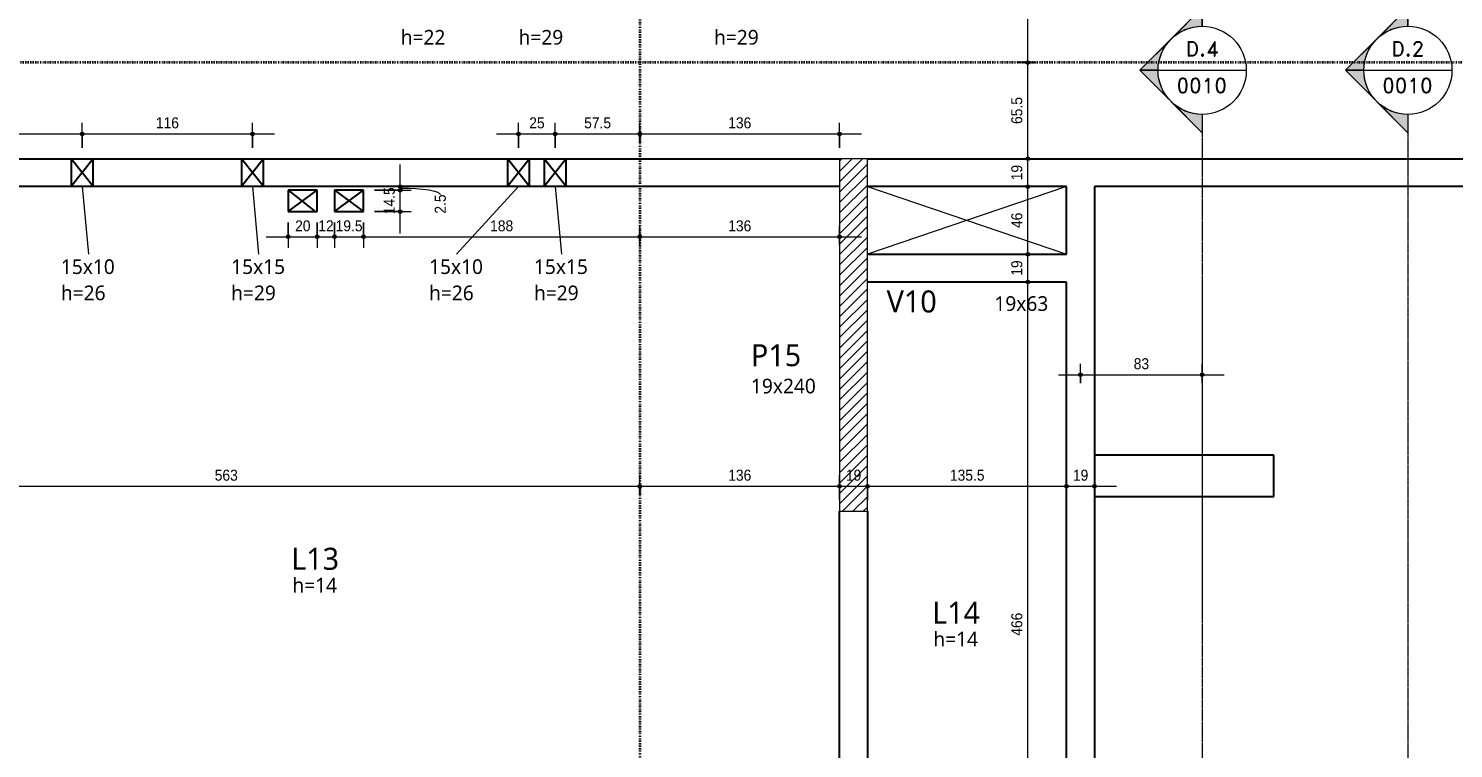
# Model space of a CAD drawing. Header units: centimetres. Extents: x -28 to 30806, y -3196 to 88064.
# Drawn here: x 1573 to 2543, y -583 to -93 of the extents above; entities that cross this region are included whole.
import ezdxf

# ---------------------------------------------------------------- set-up
doc = ezdxf.new("R2010")
doc.units = ezdxf.units.CM
for name, pattern in [('Centro de 6 mm', [1.32, 0.6, -0.24, 0.24, -0.24]), ('Dash dot', [1.5875, 0.635, -0.47625, 0, -0.47625]), ('Traço', [0.635, 0.3175, -0.3175])]:
    doc.linetypes.add(name, pattern=pattern)
for name, color, linetype, lineweight in [('A-ANNO-DIMS', 7, 'Continuous', 9), ('A-ANNO-DIMS-50', 7, 'Continuous', 9), ('A-DETL-GENF', 7, 'Continuous', 18), ('A-DETL-THIN', 7, 'Continuous', 25), ('A-FLOR', 7, 'Continuous', 25), ('A-FLOR-IDEN', 7, 'Continuous', 9), ('A-GENM', 7, 'Continuous', 25), ('A-GENM-HDLN', 7, 'Traço', 18), ('A-GENM-IDEN', 7, 'Continuous', 9), ('G-ANNO-SYMB', 7, 'Continuous', 9), ('S-BEAM', 7, 'Continuous', 25), ('S-BEAM-HDLN', 7, 'Traço', 25), ('S-BEAM-IDEN', 7, 'Continuous', 9), ('S-COLS-IDEN', 7, 'Continuous', 9), ('S-GRID', 7, 'Continuous', 9)]:
    doc.layers.add(name, color=color, linetype=linetype, lineweight=lineweight)
doc.layers.add('A-DETL', color=7, linetype='Continuous', lineweight=18, true_color=0x00a600)
doc.styles.add('Arial', font='arial.ttf', dxfattribs={"width": 0.9, "height": 7.5})
doc.styles.add('Gadugi_1', font='gadugi.ttf', dxfattribs={"height": 10})
doc.styles.add('Gadugi_2', font='gadugi.ttf', dxfattribs={"height": 15})
doc.styles.add('RomanD', font='romand__.ttf', dxfattribs={"height": 10})
doc.dimstyles.new('PED_1_5mm_ESQ', dxfattribs={"dimscale": 30.48, "dimtxt": 7.651945, "dimasz": 0.328084, "dimexe": 0.246063, "dimexo": 0.246063, "dimgap": 0.049213, "dimtad": 1, "dimdec": 1, "dimrnd": 0.5, "dimdsep": 46, "dimtxsty": 'Arial', "dimblk1": 'DOTSMALL', "dimblk2": 'DOTSMALL', "dimsah": 1, "dimcen": 0.09, "dimdle": 0.492126, "dimazin": 0, "dimtfac": 1, "dimtdec": 4, "dimtix": 1, "dimtmove": 0, "dimatfit": 3, "dimfxl": 1, "dimtvp": 1, "dimtolj": 1, "dimtzin": 0, "dimarcsym": 2})
doc.dimstyles.new('PED_1_5mm_ESQ_2', dxfattribs={"dimscale": 30.48, "dimtxt": 7.651945, "dimasz": 0.328084, "dimexe": 0.246063, "dimexo": 0.246063, "dimgap": 0.049213, "dimtad": 1, "dimdec": 1, "dimrnd": 0.5, "dimdsep": 46, "dimtxsty": 'Arial', "dimblk1": 'DOTSMALL', "dimblk2": 'DOTSMALL', "dimsah": 1, "dimcen": 0.09, "dimdle": 0.492126, "dimazin": 0, "dimtfac": 1, "dimtdec": 4, "dimtix": 1, "dimtmove": 1, "dimatfit": 3, "dimfxl": 1, "dimtvp": 1, "dimtolj": 1, "dimtzin": 0, "dimarcsym": 2})

# ---------------------------------------------------------------- blocks, each defined once
blk = doc.blocks.new('PED_COMPL_ESC_TRIANGULO_BAIXO_R00_2019 - 01-3741892-PL H 001 - FORMA DO BARRILETE')
at = {"layer": 'S-BEAM'}
for p, q in [((60.99, 28.12), (-60.99, 28.12)), ((60.99, 0), (60.99, 28.12)), ((-60.99, 0), (60.99, 0))]:
    blk.add_line(p, q, dxfattribs=at)
blk = doc.blocks.new('PED_FURO_RETANGULAR_R04_2020 - 15x10x26-3623036-PL H 001 - FORMA DO BARRILETE')
at = {"layer": 'A-GENM-HDLN'}
for p, q in [((-7.5, 9.5), (7.5, -9.5)), ((-7.5, -9.5), (7.5, 9.5)), ((-7.5, -9.5), (-7.5, 9.5)), ((7.5, 9.5), (7.5, -9.5))]:
    blk.add_line(p, q, dxfattribs=at)
blk = doc.blocks.new('PED_FURO_RETANGULAR_R04_2020 - 15x15x29-3491205-PL H 001 - FORMA DO BARRILETE')
at = {"layer": 'A-GENM-HDLN'}
for p, q in [((-7.5, 9.5), (7.5, -9.5)), ((-7.5, -9.5), (7.5, 9.5)), ((-7.5, -9.5), (-7.5, 9.5)), ((7.5, 9.5), (7.5, -9.5))]:
    blk.add_line(p, q, dxfattribs=at)
blk = doc.blocks.new('Corte - M_Cabeça do corte - Preenchida-2060824-PL H 001 - FORMA DO BARRILETE')
at = {"layer": 'G-ANNO-SYMB'}
h = blk.add_hatch(color=256, dxfattribs=at)
edge = h.paths.add_edge_path(flags=0)
edge.add_line((-0.6, 0.849), (-0.6, 0.6))
edge.add_arc((-0.6, 0), 0.6, 90, 135)
edge.add_line((-1.024, 0.424), (-0.6, 0.849))
h = blk.add_hatch(color=256, dxfattribs=at)
edge = h.paths.add_edge_path(flags=0)
edge.add_line((-0.6, 0.849), (-0.176, 0.424))
edge.add_arc((-0.6, 0), 0.6, 45, 90)
edge.add_line((-0.6, 0.6), (-0.6, 0.849))
h = blk.add_hatch(color=256, dxfattribs=at)
edge = h.paths.add_edge_path(flags=0)
edge.add_line((-1.449, 0), (-1.024, 0.424))
edge.add_arc((-0.6, 0), 0.6, 135, 180)
edge.add_line((-1.2, 0), (-1.449, 0))
h = blk.add_hatch(color=256, dxfattribs=at)
edge = h.paths.add_edge_path(flags=0)
edge.add_line((0.249, 0), (0, 0))
edge.add_arc((-0.6, 0), 0.6, 360, 405)
edge.add_line((-0.176, 0.424), (0.249, 0))
for p, q in [((-0.6, 0.849), (-1.449, 0)), ((-0.6, 0.849), (-1.024, 0.424)), ((-0.6, 0.849), (0.249, 0)), ((-0.6, 0.6), (-0.6, 0.849)), ((-0.6, 0.849), (-0.6, 0.6)), ((-0.176, 0.424), (-0.6, 0.849)), ((-1.024, 0.424), (-1.449, 0)), ((0.249, 0), (-0.176, 0.424)), ((-1.449, 0), (-1.2, 0)), ((0, 0), (0.249, 0)), ((-1.2, 0), (-1.449, 0)), ((0, 0), (0.249, 0))]:
    blk.add_line(p, q, dxfattribs=at)
for start, end in [(360, 180), (90, 135), (45, 90), (135, 180), (360, 45), (180, 360)]:
    blk.add_arc((-0.6, 0), 0.6, start, end, dxfattribs=at)
blk = doc.blocks.new('DIMBLOCK1-PL H 001 - FORMA DO BARRILETE')
at = {"layer": 'A-ANNO-DIMS-50'}
h = blk.add_hatch(color=256, dxfattribs=at)
edge = h.paths.add_edge_path(flags=0)
edge.add_arc((2288.98, -328.9), 1.25, 0, 360)
h = blk.add_hatch(color=256, dxfattribs=at)
edge = h.paths.add_edge_path(flags=0)
edge.add_arc((2371.8, -328.9), 1.25, 0, 360)
for p, q in [((2273.98, -328.9), (2386.8, -328.9)), ((2288.98, -334.63), (2288.98, -321.4)), ((2288.98, -328.9), (2288.98, -334.63)), ((2371.8, -334.63), (2371.8, -321.4)), ((2371.8, -328.9), (2371.8, -334.63))]:
    blk.add_line(p, q, dxfattribs=at)
for centre in [(2288.98, -328.9), (2371.8, -328.9)]:
    blk.add_circle(centre, 1.25, dxfattribs=at)
at = {"layer": 'A-ANNO-DIMS-50', "color": 0, "insert": (2325.21, -317.66), "char_height": 7.5, "width": 12.4315, "attachment_point": 1, "line_spacing_factor": 0.941778, "style": 'Arial'}
blk.add_mtext('83', dxfattribs=at)
blk = doc.blocks.new('_DotSmall')
at = {"color": 0, "linetype": 'ByBlock', "const_width": 0.5}
blk.add_lwpolyline([(-0.0625, 0, 1), (0.0625, 0, 1)], format="xyb", close=True, dxfattribs=at)
blk = doc.blocks.new('DIMBLOCK27-PL H 001 - FORMA DO BARRILETE')
at = {"layer": 'A-ANNO-DIMS-50'}
h = blk.add_hatch(color=256, dxfattribs=at)
edge = h.paths.add_edge_path(flags=0)
edge.add_arc((1425.96, -404.79), 1.25, 0, 360)
h = blk.add_hatch(color=256, dxfattribs=at)
edge = h.paths.add_edge_path(flags=0)
edge.add_arc((1988.97, -404.79), 1.25, 0, 360)
for p, q in [((1425.96, -414.38), (1425.96, -397.29)), ((1988.97, -410.52), (1988.97, -397.29)), ((1425.96, -404.79), (1988.97, -404.79)), ((1425.96, -404.79), (1425.96, -414.38)), ((1988.97, -404.79), (1988.97, -410.52))]:
    blk.add_line(p, q, dxfattribs=at)
for centre in [(1425.96, -404.79), (1988.97, -404.79)]:
    blk.add_circle(centre, 1.25, dxfattribs=at)
at = {"layer": 'A-ANNO-DIMS-50', "color": 0, "insert": (1699.69, -393.55), "char_height": 7.5, "width": 18.6472, "attachment_point": 1, "line_spacing_factor": 0.941778, "style": 'Arial'}
blk.add_mtext('563', dxfattribs=at)
blk = doc.blocks.new('DIMBLOCK28-PL H 001 - FORMA DO BARRILETE')
at = {"layer": 'A-ANNO-DIMS-50'}
h = blk.add_hatch(color=256, dxfattribs=at)
edge = h.paths.add_edge_path(flags=0)
edge.add_arc((1988.97, -404.79), 1.25, 0, 360)
h = blk.add_hatch(color=256, dxfattribs=at)
edge = h.paths.add_edge_path(flags=0)
edge.add_arc((2124.96, -404.79), 1.25, 0, 360)
for p, q in [((1988.97, -410.52), (1988.97, -397.29)), ((2124.96, -414.38), (2124.96, -397.29)), ((1988.97, -404.79), (2124.96, -404.79)), ((1988.97, -404.79), (1988.97, -410.52)), ((2124.96, -404.79), (2124.96, -414.38))]:
    blk.add_line(p, q, dxfattribs=at)
for centre in [(1988.97, -404.79), (2124.96, -404.79)]:
    blk.add_circle(centre, 1.25, dxfattribs=at)
at = {"layer": 'A-ANNO-DIMS-50', "color": 0, "insert": (2049.19, -393.55), "char_height": 7.5, "width": 18.6472, "attachment_point": 1, "line_spacing_factor": 0.941778, "style": 'Arial'}
blk.add_mtext('136', dxfattribs=at)
blk = doc.blocks.new('DIMBLOCK29-PL H 001 - FORMA DO BARRILETE')
at = {"layer": 'A-ANNO-DIMS-50'}
h = blk.add_hatch(color=256, dxfattribs=at)
edge = h.paths.add_edge_path(flags=0)
edge.add_arc((2124.96, -404.79), 1.25, 0, 360)
h = blk.add_hatch(color=256, dxfattribs=at)
edge = h.paths.add_edge_path(flags=0)
edge.add_arc((2143.96, -404.79), 1.25, 0, 360)
for p, q in [((2124.96, -414.38), (2124.96, -397.29)), ((2143.96, -414.38), (2143.96, -397.29)), ((2124.96, -404.79), (2143.96, -404.79)), ((2124.96, -404.79), (2124.96, -414.38)), ((2143.96, -404.79), (2143.96, -414.38))]:
    blk.add_line(p, q, dxfattribs=at)
for centre in [(2124.96, -404.79), (2143.96, -404.79)]:
    blk.add_circle(centre, 1.25, dxfattribs=at)
at = {"layer": 'A-ANNO-DIMS-50', "color": 0, "insert": (2129.28, -393.55), "char_height": 7.5, "width": 12.4315, "attachment_point": 1, "line_spacing_factor": 0.941778, "style": 'Arial'}
blk.add_mtext('19', dxfattribs=at)
blk = doc.blocks.new('DIMBLOCK30-PL H 001 - FORMA DO BARRILETE')
at = {"layer": 'A-ANNO-DIMS-50'}
h = blk.add_hatch(color=256, dxfattribs=at)
edge = h.paths.add_edge_path(flags=0)
edge.add_arc((2143.96, -404.79), 1.25, 0, 360)
h = blk.add_hatch(color=256, dxfattribs=at)
edge = h.paths.add_edge_path(flags=0)
edge.add_arc((2279.48, -404.79), 1.25, 0, 360)
for p, q in [((2143.96, -414.38), (2143.96, -397.29)), ((2279.48, -410.52), (2279.48, -397.29)), ((2143.96, -404.79), (2279.48, -404.79)), ((2143.96, -404.79), (2143.96, -414.38)), ((2279.48, -404.79), (2279.48, -410.52))]:
    blk.add_line(p, q, dxfattribs=at)
for centre in [(2143.96, -404.79), (2279.48, -404.79)]:
    blk.add_circle(centre, 1.25, dxfattribs=at)
at = {"layer": 'A-ANNO-DIMS-50', "color": 0, "insert": (2200.07, -393.55), "char_height": 7.5, "width": 27.9708, "attachment_point": 1, "line_spacing_factor": 0.941778, "style": 'Arial'}
blk.add_mtext('135.5', dxfattribs=at)
blk = doc.blocks.new('DIMBLOCK31-PL H 001 - FORMA DO BARRILETE')
at = {"layer": 'A-ANNO-DIMS-50'}
h = blk.add_hatch(color=256, dxfattribs=at)
edge = h.paths.add_edge_path(flags=0)
edge.add_arc((2279.48, -404.79), 1.25, 0, 360)
h = blk.add_hatch(color=256, dxfattribs=at)
edge = h.paths.add_edge_path(flags=0)
edge.add_arc((2298.48, -404.79), 1.25, 0, 360)
for p, q in [((2279.48, -410.52), (2279.48, -397.29)), ((2298.48, -410.52), (2298.48, -397.29)), ((2279.48, -404.79), (2313.48, -404.79)), ((2279.48, -404.79), (2279.48, -410.52)), ((2298.48, -404.79), (2298.48, -410.52))]:
    blk.add_line(p, q, dxfattribs=at)
for centre in [(2279.48, -404.79), (2298.48, -404.79)]:
    blk.add_circle(centre, 1.25, dxfattribs=at)
at = {"layer": 'A-ANNO-DIMS-50', "color": 0, "insert": (2283.81, -393.55), "char_height": 7.5, "width": 12.4315, "attachment_point": 1, "line_spacing_factor": 0.941778, "style": 'Arial'}
blk.add_mtext('19', dxfattribs=at)
blk = doc.blocks.new('DIMBLOCK48-PL H 001 - FORMA DO BARRILETE')
at = {"layer": 'A-ANNO-DIMS-50'}
h = blk.add_hatch(color=256, dxfattribs=at)
edge = h.paths.add_edge_path(flags=0)
edge.add_arc((2253.11, -265.88), 1.25, 0, 360)
h = blk.add_hatch(color=256, dxfattribs=at)
edge = h.paths.add_edge_path(flags=0)
edge.add_arc((2253.11, -731.83), 1.25, 0, 360)
for p, q in [((2258.84, -265.88), (2245.61, -265.88)), ((2253.11, -731.83), (2253.11, -265.88)), ((2253.11, -265.88), (2258.84, -265.88)), ((2258.84, -731.83), (2245.61, -731.83)), ((2253.11, -731.83), (2258.84, -731.83))]:
    blk.add_line(p, q, dxfattribs=at)
for centre in [(2253.11, -265.88), (2253.11, -731.83)]:
    blk.add_circle(centre, 1.25, dxfattribs=at)
at = {"layer": 'A-ANNO-DIMS-50', "color": 0, "insert": (2241.87, -506.62), "char_height": 7.5, "width": 18.6472, "attachment_point": 1, "rotation": 90, "line_spacing_factor": 0.941778, "style": 'Arial'}
blk.add_mtext('466', dxfattribs=at)
blk = doc.blocks.new('DIMBLOCK49-PL H 001 - FORMA DO BARRILETE')
at = {"layer": 'A-ANNO-DIMS-50'}
h = blk.add_hatch(color=256, dxfattribs=at)
edge = h.paths.add_edge_path(flags=0)
edge.add_arc((2253.11, -246.88), 1.25, 0, 360)
h = blk.add_hatch(color=256, dxfattribs=at)
edge = h.paths.add_edge_path(flags=0)
edge.add_arc((2253.11, -265.88), 1.25, 0, 360)
for p, q in [((2258.84, -246.88), (2245.61, -246.88)), ((2253.11, -265.88), (2253.11, -246.88)), ((2253.11, -246.88), (2258.84, -246.88)), ((2258.84, -265.88), (2245.61, -265.88)), ((2253.11, -265.88), (2258.84, -265.88))]:
    blk.add_line(p, q, dxfattribs=at)
for centre in [(2253.11, -246.88), (2253.11, -265.88)]:
    blk.add_circle(centre, 1.25, dxfattribs=at)
at = {"layer": 'A-ANNO-DIMS-50', "color": 0, "insert": (2241.87, -261.56), "char_height": 7.5, "width": 12.4315, "attachment_point": 1, "rotation": 90, "line_spacing_factor": 0.941778, "style": 'Arial'}
blk.add_mtext('19', dxfattribs=at)
blk = doc.blocks.new('DIMBLOCK50-PL H 001 - FORMA DO BARRILETE')
at = {"layer": 'A-ANNO-DIMS-50'}
h = blk.add_hatch(color=256, dxfattribs=at)
edge = h.paths.add_edge_path(flags=0)
edge.add_arc((2253.11, -200.88), 1.25, 0, 360)
h = blk.add_hatch(color=256, dxfattribs=at)
edge = h.paths.add_edge_path(flags=0)
edge.add_arc((2253.11, -246.88), 1.25, 0, 360)
for p, q in [((2258.84, -200.88), (2245.61, -200.88)), ((2253.11, -246.88), (2253.11, -200.88)), ((2253.11, -200.88), (2258.84, -200.88)), ((2258.84, -246.88), (2245.61, -246.88)), ((2253.11, -246.88), (2258.84, -246.88))]:
    blk.add_line(p, q, dxfattribs=at)
for centre in [(2253.11, -200.88), (2253.11, -246.88)]:
    blk.add_circle(centre, 1.25, dxfattribs=at)
at = {"layer": 'A-ANNO-DIMS-50', "color": 0, "insert": (2241.87, -229.06), "char_height": 7.5, "width": 12.4315, "attachment_point": 1, "rotation": 90, "line_spacing_factor": 0.941778, "style": 'Arial'}
blk.add_mtext('46', dxfattribs=at)
blk = doc.blocks.new('DIMBLOCK51-PL H 001 - FORMA DO BARRILETE')
at = {"layer": 'A-ANNO-DIMS-50'}
h = blk.add_hatch(color=256, dxfattribs=at)
edge = h.paths.add_edge_path(flags=0)
edge.add_arc((2253.11, -181.88), 1.25, 0, 360)
h = blk.add_hatch(color=256, dxfattribs=at)
edge = h.paths.add_edge_path(flags=0)
edge.add_arc((2253.11, -200.88), 1.25, 0, 360)
for p, q in [((2258.84, -181.88), (2245.61, -181.88)), ((2253.11, -200.88), (2253.11, -181.88)), ((2253.11, -181.88), (2258.84, -181.88)), ((2258.84, -200.88), (2245.61, -200.88)), ((2253.11, -200.88), (2258.84, -200.88))]:
    blk.add_line(p, q, dxfattribs=at)
for centre in [(2253.11, -181.88), (2253.11, -200.88)]:
    blk.add_circle(centre, 1.25, dxfattribs=at)
at = {"layer": 'A-ANNO-DIMS-50', "color": 0, "insert": (2241.87, -196.56), "char_height": 7.5, "width": 12.4315, "attachment_point": 1, "rotation": 90, "line_spacing_factor": 0.941778, "style": 'Arial'}
blk.add_mtext('19', dxfattribs=at)
blk = doc.blocks.new('DIMBLOCK52-PL H 001 - FORMA DO BARRILETE')
at = {"layer": 'A-ANNO-DIMS-50'}
h = blk.add_hatch(color=256, dxfattribs=at)
edge = h.paths.add_edge_path(flags=0)
edge.add_arc((2253.11, -116.45), 1.25, 0, 360)
h = blk.add_hatch(color=256, dxfattribs=at)
edge = h.paths.add_edge_path(flags=0)
edge.add_arc((2253.11, -181.88), 1.25, 0, 360)
for p, q in [((2258.84, -116.45), (2245.61, -116.45)), ((2253.11, -181.88), (2253.11, -116.45)), ((2253.11, -116.45), (2258.84, -116.45)), ((2258.84, -181.88), (2245.61, -181.88)), ((2253.11, -181.88), (2258.84, -181.88))]:
    blk.add_line(p, q, dxfattribs=at)
for centre in [(2253.11, -116.45), (2253.11, -181.88)]:
    blk.add_circle(centre, 1.25, dxfattribs=at)
at = {"layer": 'A-ANNO-DIMS-50', "color": 0, "insert": (2241.87, -158.23), "char_height": 7.5, "width": 21.7551, "attachment_point": 1, "rotation": 90, "line_spacing_factor": 0.941778, "style": 'Arial'}
blk.add_mtext('65.5', dxfattribs=at)
blk = doc.blocks.new('DIMBLOCK53-PL H 001 - FORMA DO BARRILETE')
at = {"layer": 'A-ANNO-DIMS-50'}
h = blk.add_hatch(color=256, dxfattribs=at)
edge = h.paths.add_edge_path(flags=0)
edge.add_arc((2253.11, -26.88), 1.25, 0, 360)
h = blk.add_hatch(color=256, dxfattribs=at)
edge = h.paths.add_edge_path(flags=0)
edge.add_arc((2253.11, -116.45), 1.25, 0, 360)
for p, q in [((2253.11, -116.45), (2253.11, -11.88)), ((2258.84, -26.88), (2245.61, -26.88)), ((2253.11, -26.88), (2258.84, -26.88)), ((2258.84, -116.45), (2245.61, -116.45)), ((2253.11, -116.45), (2258.84, -116.45))]:
    blk.add_line(p, q, dxfattribs=at)
for centre in [(2253.11, -26.88), (2253.11, -116.45)]:
    blk.add_circle(centre, 1.25, dxfattribs=at)
at = {"layer": 'A-ANNO-DIMS-50', "color": 0, "insert": (2241.87, -80.73), "char_height": 7.5, "width": 21.7551, "attachment_point": 1, "rotation": 90, "line_spacing_factor": 0.941778, "style": 'Arial'}
blk.add_mtext('89.5', dxfattribs=at)
blk = doc.blocks.new('DIMBLOCK131-PL H 001 - FORMA DO BARRILETE')
at = {"layer": 'A-ANNO-DIMS-50'}
h = blk.add_hatch(color=256, dxfattribs=at)
edge = h.paths.add_edge_path(flags=0)
edge.add_arc((1425.96, -164.94), 1.25, 0, 360)
h = blk.add_hatch(color=256, dxfattribs=at)
edge = h.paths.add_edge_path(flags=0)
edge.add_arc((1609.44, -164.94), 1.25, 0, 360)
for p, q in [((1425.96, -174.38), (1425.96, -157.44)), ((1609.44, -174.38), (1609.44, -157.44)), ((1425.96, -164.94), (1609.44, -164.94)), ((1425.96, -164.94), (1425.96, -174.38)), ((1609.44, -164.94), (1609.44, -174.38))]:
    blk.add_line(p, q, dxfattribs=at)
for centre in [(1425.96, -164.94), (1609.44, -164.94)]:
    blk.add_circle(centre, 1.25, dxfattribs=at)
at = {"layer": 'A-ANNO-DIMS-50', "color": 0, "insert": (1506.05, -153.7), "char_height": 7.5, "width": 27.9708, "attachment_point": 1, "line_spacing_factor": 0.941778, "style": 'Arial'}
blk.add_mtext('183.5', dxfattribs=at)
blk = doc.blocks.new('DIMBLOCK132-PL H 001 - FORMA DO BARRILETE')
at = {"layer": 'A-ANNO-DIMS-50'}
h = blk.add_hatch(color=256, dxfattribs=at)
edge = h.paths.add_edge_path(flags=0)
edge.add_arc((1609.44, -164.94), 1.25, 0, 360)
h = blk.add_hatch(color=256, dxfattribs=at)
edge = h.paths.add_edge_path(flags=0)
edge.add_arc((1725.34, -164.94), 1.25, 0, 360)
for p, q in [((1609.44, -174.38), (1609.44, -157.44)), ((1725.34, -174.38), (1725.34, -157.44)), ((1609.44, -164.94), (1740.34, -164.94)), ((1609.44, -164.94), (1609.44, -174.38)), ((1725.34, -164.94), (1725.34, -174.38))]:
    blk.add_line(p, q, dxfattribs=at)
for centre in [(1609.44, -164.94), (1725.34, -164.94)]:
    blk.add_circle(centre, 1.25, dxfattribs=at)
at = {"layer": 'A-ANNO-DIMS-50', "color": 0, "insert": (1659.62, -153.7), "char_height": 7.5, "width": 18.6472, "attachment_point": 1, "line_spacing_factor": 0.941778, "style": 'Arial'}
blk.add_mtext('116', dxfattribs=at)
blk = doc.blocks.new('DIMBLOCK133-PL H 001 - FORMA DO BARRILETE')
at = {"layer": 'A-ANNO-DIMS-50'}
h = blk.add_hatch(color=256, dxfattribs=at)
edge = h.paths.add_edge_path(flags=0)
edge.add_arc((1749.71, -235.04), 1.25, 0, 360)
h = blk.add_hatch(color=256, dxfattribs=at)
edge = h.paths.add_edge_path(flags=0)
edge.add_arc((1769.46, -235.04), 1.25, 0, 360)
for p, q in [((1749.71, -225.32), (1749.71, -242.54)), ((1749.71, -235.04), (1749.71, -225.32)), ((1769.46, -225.32), (1769.46, -242.54)), ((1769.46, -235.04), (1769.46, -225.32)), ((1734.71, -235.04), (1769.46, -235.04))]:
    blk.add_line(p, q, dxfattribs=at)
for centre in [(1749.71, -235.04), (1769.46, -235.04)]:
    blk.add_circle(centre, 1.25, dxfattribs=at)
at = {"layer": 'A-ANNO-DIMS-50', "color": 0, "insert": (1754.41, -223.8), "char_height": 7.5, "width": 12.4315, "attachment_point": 1, "line_spacing_factor": 0.941778, "style": 'Arial'}
blk.add_mtext('20', dxfattribs=at)
blk = doc.blocks.new('DIMBLOCK134-PL H 001 - FORMA DO BARRILETE')
at = {"layer": 'A-ANNO-DIMS-50'}
h = blk.add_hatch(color=256, dxfattribs=at)
edge = h.paths.add_edge_path(flags=0)
edge.add_arc((1769.46, -235.04), 1.25, 0, 360)
h = blk.add_hatch(color=256, dxfattribs=at)
edge = h.paths.add_edge_path(flags=0)
edge.add_arc((1781.21, -235.04), 1.25, 0, 360)
for p, q in [((1769.46, -225.32), (1769.46, -242.54)), ((1769.46, -235.04), (1769.46, -225.32)), ((1781.21, -225.32), (1781.21, -242.54)), ((1781.21, -235.04), (1781.21, -225.32)), ((1769.46, -235.04), (1781.21, -235.04))]:
    blk.add_line(p, q, dxfattribs=at)
for centre in [(1769.46, -235.04), (1781.21, -235.04)]:
    blk.add_circle(centre, 1.25, dxfattribs=at)
at = {"layer": 'A-ANNO-DIMS-50', "color": 0, "insert": (1770.16, -223.8), "char_height": 7.5, "width": 12.4315, "attachment_point": 1, "line_spacing_factor": 0.941778, "style": 'Arial'}
blk.add_mtext('12', dxfattribs=at)
blk = doc.blocks.new('DIMBLOCK135-PL H 001 - FORMA DO BARRILETE')
at = {"layer": 'A-ANNO-DIMS-50'}
h = blk.add_hatch(color=256, dxfattribs=at)
edge = h.paths.add_edge_path(flags=0)
edge.add_arc((1781.21, -235.04), 1.25, 0, 360)
h = blk.add_hatch(color=256, dxfattribs=at)
edge = h.paths.add_edge_path(flags=0)
edge.add_arc((1800.88, -235.04), 1.25, 0, 360)
for p, q in [((1781.21, -225.32), (1781.21, -242.54)), ((1781.21, -235.04), (1781.21, -225.32)), ((1800.88, -225.32), (1800.88, -242.54)), ((1800.88, -235.04), (1800.88, -225.32)), ((1781.21, -235.04), (1800.88, -235.04))]:
    blk.add_line(p, q, dxfattribs=at)
for centre in [(1781.21, -235.04), (1800.88, -235.04)]:
    blk.add_circle(centre, 1.25, dxfattribs=at)
at = {"layer": 'A-ANNO-DIMS-50', "color": 0, "insert": (1781.98, -223.8), "char_height": 7.5, "width": 21.7551, "attachment_point": 1, "line_spacing_factor": 0.941778, "style": 'Arial'}
blk.add_mtext('19.5', dxfattribs=at)
blk = doc.blocks.new('DIMBLOCK136-PL H 001 - FORMA DO BARRILETE')
at = {"layer": 'A-ANNO-DIMS-50'}
h = blk.add_hatch(color=256, dxfattribs=at)
edge = h.paths.add_edge_path(flags=0)
edge.add_arc((1800.88, -235.04), 1.25, 0, 360)
h = blk.add_hatch(color=256, dxfattribs=at)
edge = h.paths.add_edge_path(flags=0)
edge.add_arc((1988.97, -235.04), 1.25, 0, 360)
for p, q in [((1800.88, -225.32), (1800.88, -242.54)), ((1800.88, -235.04), (1800.88, -225.32)), ((1988.97, -240.77), (1988.97, -227.54)), ((1800.88, -235.04), (1988.97, -235.04)), ((1988.97, -235.04), (1988.97, -240.77))]:
    blk.add_line(p, q, dxfattribs=at)
for centre in [(1800.88, -235.04), (1988.97, -235.04)]:
    blk.add_circle(centre, 1.25, dxfattribs=at)
at = {"layer": 'A-ANNO-DIMS-50', "color": 0, "insert": (1887.15, -223.8), "char_height": 7.5, "width": 18.6472, "attachment_point": 1, "line_spacing_factor": 0.941778, "style": 'Arial'}
blk.add_mtext('188', dxfattribs=at)
blk = doc.blocks.new('DIMBLOCK137-PL H 001 - FORMA DO BARRILETE')
at = {"layer": 'A-ANNO-DIMS-50'}
h = blk.add_hatch(color=256, dxfattribs=at)
edge = h.paths.add_edge_path(flags=0)
edge.add_arc((1988.97, -235.04), 1.25, 0, 360)
h = blk.add_hatch(color=256, dxfattribs=at)
edge = h.paths.add_edge_path(flags=0)
edge.add_arc((2124.96, -235.04), 1.25, 0, 360)
for p, q in [((1988.97, -240.77), (1988.97, -227.54)), ((2124.96, -240.77), (2124.96, -227.54)), ((1988.97, -235.04), (2139.96, -235.04)), ((1988.97, -235.04), (1988.97, -240.77)), ((2124.96, -235.04), (2124.96, -240.77))]:
    blk.add_line(p, q, dxfattribs=at)
for centre in [(1988.97, -235.04), (2124.96, -235.04)]:
    blk.add_circle(centre, 1.25, dxfattribs=at)
at = {"layer": 'A-ANNO-DIMS-50', "color": 0, "insert": (2049.19, -223.8), "char_height": 7.5, "width": 18.6472, "attachment_point": 1, "line_spacing_factor": 0.941778, "style": 'Arial'}
blk.add_mtext('136', dxfattribs=at)
blk = doc.blocks.new('DIMBLOCK138-PL H 001 - FORMA DO BARRILETE')
at = {"layer": 'A-ANNO-DIMS-50'}
h = blk.add_hatch(color=256, dxfattribs=at)
edge = h.paths.add_edge_path(flags=0)
edge.add_arc((1825.99, -203.38), 1.25, 0, 360)
h = blk.add_hatch(color=256, dxfattribs=at)
edge = h.paths.add_edge_path(flags=0)
edge.add_arc((1825.99, -217.82), 1.25, 0, 360)
for p, q in [((1808.38, -203.38), (1833.49, -203.38)), ((1825.99, -203.38), (1808.38, -203.38)), ((1825.99, -232.82), (1825.99, -203.38)), ((1808.38, -217.82), (1833.49, -217.82)), ((1825.99, -217.82), (1808.38, -217.82))]:
    blk.add_line(p, q, dxfattribs=at)
for centre in [(1825.99, -203.38), (1825.99, -217.82)]:
    blk.add_circle(centre, 1.25, dxfattribs=at)
at = {"layer": 'A-ANNO-DIMS-50', "color": 0, "insert": (1814.75, -219.67), "char_height": 7.5, "width": 21.7551, "attachment_point": 1, "rotation": 90, "line_spacing_factor": 0.941778, "style": 'Arial'}
blk.add_mtext('14.5', dxfattribs=at)
blk = doc.blocks.new('DIMBLOCK139-PL H 001 - FORMA DO BARRILETE')
at = {"layer": 'A-ANNO-DIMS-50'}
h = blk.add_hatch(color=256, dxfattribs=at)
edge = h.paths.add_edge_path(flags=0)
edge.add_arc((1825.99, -200.88), 1.25, 0, 360)
h = blk.add_hatch(color=256, dxfattribs=at)
edge = h.paths.add_edge_path(flags=0)
edge.add_arc((1825.99, -203.38), 1.25, 0, 360)
for p, q in [((1825.99, -203.38), (1825.99, -185.88)), ((1808.38, -203.38), (1833.49, -203.38)), ((1825.99, -203.38), (1808.38, -203.38)), ((1831.72, -200.88), (1818.49, -200.88)), ((1825.99, -200.88), (1831.72, -200.88))]:
    blk.add_line(p, q, dxfattribs=at)
for centre in [(1825.99, -200.88), (1825.99, -203.38)]:
    blk.add_circle(centre, 1.25, dxfattribs=at)
blk.add_ellipse((1825.99, -206.31), major_axis=(27.35, 0), ratio=0.152956, start_param=0, end_param=1.570796, dxfattribs=at)
at = {"layer": 'A-ANNO-DIMS-50', "color": 0, "insert": (1849.49, -219.26), "char_height": 7.5, "width": 15.5393, "attachment_point": 1, "rotation": 90, "line_spacing_factor": 0.941778, "style": 'Arial'}
blk.add_mtext('2.5', dxfattribs=at)
blk = doc.blocks.new('DIMBLOCK140-PL H 001 - FORMA DO BARRILETE')
at = {"layer": 'A-ANNO-DIMS-50'}
h = blk.add_hatch(color=256, dxfattribs=at)
edge = h.paths.add_edge_path(flags=0)
edge.add_arc((1906.45, -164.94), 1.25, 0, 360)
h = blk.add_hatch(color=256, dxfattribs=at)
edge = h.paths.add_edge_path(flags=0)
edge.add_arc((1931.45, -164.94), 1.25, 0, 360)
for p, q in [((1906.45, -174.38), (1906.45, -157.44)), ((1931.45, -174.38), (1931.45, -157.44)), ((1891.45, -164.94), (1931.45, -164.94)), ((1906.45, -164.94), (1906.45, -174.38)), ((1931.45, -164.94), (1931.45, -174.38))]:
    blk.add_line(p, q, dxfattribs=at)
for centre in [(1906.45, -164.94), (1931.45, -164.94)]:
    blk.add_circle(centre, 1.25, dxfattribs=at)
at = {"layer": 'A-ANNO-DIMS-50', "color": 0, "insert": (1913.77, -153.7), "char_height": 7.5, "width": 12.4315, "attachment_point": 1, "line_spacing_factor": 0.941778, "style": 'Arial'}
blk.add_mtext('25', dxfattribs=at)
blk = doc.blocks.new('DIMBLOCK141-PL H 001 - FORMA DO BARRILETE')
at = {"layer": 'A-ANNO-DIMS-50'}
h = blk.add_hatch(color=256, dxfattribs=at)
edge = h.paths.add_edge_path(flags=0)
edge.add_arc((1931.45, -164.94), 1.25, 0, 360)
h = blk.add_hatch(color=256, dxfattribs=at)
edge = h.paths.add_edge_path(flags=0)
edge.add_arc((1988.97, -164.94), 1.25, 0, 360)
for p, q in [((1931.45, -174.38), (1931.45, -157.44)), ((1988.97, -170.67), (1988.97, -157.44)), ((1931.45, -164.94), (1988.97, -164.94)), ((1931.45, -164.94), (1931.45, -174.38)), ((1988.97, -164.94), (1988.97, -170.67))]:
    blk.add_line(p, q, dxfattribs=at)
for centre in [(1931.45, -164.94), (1988.97, -164.94)]:
    blk.add_circle(centre, 1.25, dxfattribs=at)
at = {"layer": 'A-ANNO-DIMS-50', "color": 0, "insert": (1951.14, -153.7), "char_height": 7.5, "width": 21.7551, "attachment_point": 1, "line_spacing_factor": 0.941778, "style": 'Arial'}
blk.add_mtext('57.5', dxfattribs=at)
blk = doc.blocks.new('DIMBLOCK142-PL H 001 - FORMA DO BARRILETE')
at = {"layer": 'A-ANNO-DIMS-50'}
h = blk.add_hatch(color=256, dxfattribs=at)
edge = h.paths.add_edge_path(flags=0)
edge.add_arc((1988.97, -164.94), 1.25, 0, 360)
h = blk.add_hatch(color=256, dxfattribs=at)
edge = h.paths.add_edge_path(flags=0)
edge.add_arc((2124.96, -164.94), 1.25, 0, 360)
for p, q in [((1988.97, -170.67), (1988.97, -157.44)), ((2124.96, -174.38), (2124.96, -157.44)), ((1988.97, -164.94), (2139.96, -164.94)), ((1988.97, -164.94), (1988.97, -170.67)), ((2124.96, -164.94), (2124.96, -174.38))]:
    blk.add_line(p, q, dxfattribs=at)
for centre in [(1988.97, -164.94), (2124.96, -164.94)]:
    blk.add_circle(centre, 1.25, dxfattribs=at)
at = {"layer": 'A-ANNO-DIMS-50', "color": 0, "insert": (2049.19, -153.7), "char_height": 7.5, "width": 18.6472, "attachment_point": 1, "line_spacing_factor": 0.941778, "style": 'Arial'}
blk.add_mtext('136', dxfattribs=at)

msp = doc.modelspace()

# ---------------------------------------------------------------- hatches: boundary and pattern name
at = {"layer": 'A-DETL-GENF', "true_color": 0x808080}
h = msp.add_hatch(dxfattribs=at)
h.set_pattern_fill('FP_1', color=8, style=0, pattern_type=2)
h.set_pattern_definition([(45, (2647.826, 0), (-3.535534, 3.535534), [])])
h.paths.add_polyline_path([(1425.96, -421.88), (1425.96, -181.88), (1406.96, -181.88), (1406.96, -421.88)], flags=0)
h.paths.add_polyline_path([(2124.96, -421.88), (2143.96, -421.88), (2143.96, -181.88), (2124.96, -181.88), (2124.96, -338.86)], flags=0)
h.paths.add_polyline_path([(1794.46, -26.88), (1794.46, 180.65), (1772.46, 180.63), (1772.46, -26.88), (1792.96, -26.88)], flags=0)

# ---------------------------------------------------------------- linework, layer by layer
at = {"layer": 'A-DETL', "color": 7}
for p, q in [((2143.96, -181.88), (2124.96, -181.88)), ((2124.96, -181.88), (2124.96, -421.88)), ((2143.96, -421.88), (2143.96, -181.88)), ((2124.96, -421.88), (2143.96, -421.88))]:
    msp.add_line(p, q, dxfattribs=at)
at = {"layer": 'A-DETL', "color": 7, "lineweight": 9}
for p, q in [((2143.96, -200.88), (2279.48, -246.88)), ((2279.48, -200.88), (2143.96, -246.88)), ((2371.8, -261.38), (2371.8, -491.38))]:
    msp.add_line(p, q, dxfattribs=at)
at = {"layer": 'A-DETL-THIN'}
for p, q in [((1616.94, -181.88), (1601.94, -200.88)), ((1616.94, -200.88), (1601.94, -181.88)), ((1732.84, -181.88), (1717.84, -200.88)), ((1732.84, -200.88), (1717.84, -181.88)), ((1913.95, -181.88), (1898.95, -200.88)), ((1913.95, -200.88), (1898.95, -181.88)), ((1938.95, -181.88), (1923.95, -200.88)), ((1938.95, -200.88), (1923.95, -181.88)), ((1749.71, -217.82), (1769.46, -203.38)), ((1749.71, -203.38), (1768.01, -217.82)), ((1781.21, -217.82), (1800.96, -203.38)), ((1781.21, -203.38), (1800.88, -217.82))]:
    msp.add_line(p, q, dxfattribs=at)
at = {"layer": 'A-FLOR'}
for p, q in [((1769.46, -203.38), (1749.71, -203.38)), ((1749.71, -203.38), (1749.71, -217.82)), ((1769.46, -217.82), (1769.46, -203.38)), ((1800.88, -203.38), (1781.21, -203.38)), ((1781.21, -203.38), (1781.21, -217.82)), ((1800.88, -217.82), (1800.88, -203.38)), ((1749.71, -217.82), (1769.46, -217.82)), ((1781.21, -217.82), (1800.88, -217.82))]:
    msp.add_line(p, q, dxfattribs=at)
at = {"layer": 'A-GENM-IDEN'}
for p, q in [((1609.44, -200.88), (1613.69, -246.78)), ((1725.34, -200.88), (1729.59, -246.78)), ((1906.45, -200.88), (1864.29, -246.78)), ((1931.45, -200.88), (1935.7, -246.78))]:
    msp.add_line(p, q, dxfattribs=at)
at = {"layer": 'G-ANNO-SYMB'}
for p, q in [((2341.8, -121.7), (2401.8, -121.7)), ((2481.8, -121.7), (2541.8, -121.7))]:
    msp.add_line(p, q, dxfattribs=at)
at = {"layer": 'G-ANNO-SYMB', "linetype": 'Centro de 6 mm'}
for p, q in [((2371.8, -151.7), (2371.8, -791.8)), ((2511.8, -151.7), (2511.8, -791.8))]:
    msp.add_line(p, q, dxfattribs=at)
at = {"layer": 'S-BEAM'}
for p, q in [((1425.96, -181.88), (2124.96, -181.88)), ((2143.96, -181.88), (2565.48, -181.88)), ((2124.96, -200.88), (1425.96, -200.88)), ((2279.48, -200.88), (2143.96, -200.88)), ((2279.48, -246.88), (2279.48, -200.88)), ((2565.48, -200.88), (2298.48, -200.88)), ((2298.48, -200.88), (2298.48, -731.83)), ((2143.96, -246.88), (2279.48, -246.88)), ((2279.48, -265.88), (2143.96, -265.88)), ((2279.48, -731.83), (2279.48, -265.88)), ((2124.96, -723.38), (2124.96, -421.88)), ((2143.96, -421.88), (2143.96, -723.38))]:
    msp.add_line(p, q, dxfattribs=at)
at = {"layer": 'S-BEAM-HDLN', "linetype": 'Continuous'}
for p, q in [((1601.94, -181.88), (1601.94, -200.88)), ((1616.94, -200.88), (1616.94, -181.88)), ((1717.84, -181.88), (1717.84, -200.88)), ((1732.84, -200.88), (1732.84, -181.88)), ((1898.95, -181.88), (1898.95, -200.88)), ((1913.95, -200.88), (1913.95, -181.88)), ((1923.95, -181.88), (1923.95, -200.88)), ((1938.95, -200.88), (1938.95, -181.88))]:
    msp.add_line(p, q, dxfattribs=at)
at = {"layer": 'S-GRID', "color": 6, "linetype": 'Dash dot', "lineweight": 35, "true_color": 0xff00ff}
msp.add_line((1988.97, 989.57), (1988.97, -1018.23), dxfattribs=at)
at = {"layer": 'S-GRID', "color": 152, "linetype": 'Dash dot', "lineweight": 35, "true_color": 0x0070c0}
msp.add_line((4257.92, -116.45), (783.85, -116.45), dxfattribs=at)

# ---------------------------------------------------------------- block references
at = {"layer": 'A-GENM', "linetype": 'Traço', "lineweight": 18, "rotation": 180}
for name, p in [('PED_FURO_RETANGULAR_R04_2020 - 15x10x26-3623036-PL H 001 - FORMA DO BARRILETE', (1609.44, -191.38)), ('PED_FURO_RETANGULAR_R04_2020 - 15x15x29-3491205-PL H 001 - FORMA DO BARRILETE', (1725.34, -191.38)), ('PED_FURO_RETANGULAR_R04_2020 - 15x10x26-3623036-PL H 001 - FORMA DO BARRILETE', (1906.45, -191.38)), ('PED_FURO_RETANGULAR_R04_2020 - 15x15x29-3491205-PL H 001 - FORMA DO BARRILETE', (1931.45, -191.38))]:
    msp.add_blockref(name, p, dxfattribs=at)
at = {"layer": 'G-ANNO-SYMB', "extrusion": (0, 0, -1), "xscale": 49.99999999999998, "yscale": 49.99999999999998, "zscale": 49.99999999999998, "rotation": 270.0000000000003}
for p in [(-2371.8, -151.7), (-2511.8, -151.7)]:
    msp.add_blockref('Corte - M_Cabeça do corte - Preenchida-2060824-PL H 001 - FORMA DO BARRILETE', p, dxfattribs=at)
at = {"layer": 'S-BEAM'}
msp.add_blockref('PED_COMPL_ESC_TRIANGULO_BAIXO_R00_2019 - 01-3741892-PL H 001 - FORMA DO BARRILETE', (2359.48, -411.88), dxfattribs=at)

# ---------------------------------------------------------------- texts
at = {"layer": 'A-FLOR-IDEN', "attachment_point": 1}
for s, insert, char_height, width, style in [('L13', (1751.75, -446.7), 15, 40.0844, 'Gadugi_2'), ('h=14', (1752.53, -467.17), 10, 39.6835, 'Gadugi_1'), ('L14', (2188.01, -483.42), 15, 40.0844, 'Gadugi_2'), ('h=14', (2188.79, -503.9), 10, 39.6835, 'Gadugi_1')]:
    msp.add_mtext(s, dxfattribs=dict(at, insert=insert, char_height=char_height, width=width, style=style))
at = {"layer": 'A-GENM-IDEN', "char_height": 10, "attachment_point": 1, "style": 'Gadugi_1'}
for s, insert, width in [('h=22', (1826.31, -94.2), 39.6835), ('h=29', (1906.5, -94.2), 39.6835), ('h=29', (2039.56, -94.2), 39.6835), ('15x10', (1594.99, -250.34), 44.8945), ('15x15', (1710.89, -250.34), 44.8945), ('15x10', (1845.59, -250.34), 44.8945), ('15x15', (1917, -250.34), 44.8945), ('h=26', (1594.99, -268.2), 39.6835), ('h=29', (1710.89, -268.2), 39.6835), ('h=26', (1845.59, -268.2), 39.6835), ('h=29', (1917, -268.2), 39.6835)]:
    msp.add_mtext(s, dxfattribs=dict(at, insert=insert, width=width))
at = {"layer": 'G-ANNO-SYMB', "char_height": 10, "attachment_point": 1, "style": 'RomanD'}
for s, insert, width in [('D.4', (2360.64, -102.07), 29.6624), ('D.2', (2500.64, -102.07), 29.6624), ('0010', (2354.34, -127.02), 44.8945), ('0010', (2494.34, -127.02), 44.8945)]:
    msp.add_mtext(s, dxfattribs=dict(at, insert=insert, width=width))
at = {"layer": 'S-BEAM-IDEN', "attachment_point": 1}
for s, insert, char_height, width, style in [('V10', (2157.06, -271.54), 15, 44.0928, 'Gadugi_2'), ('19x63', (2230.36, -275.47), 10, 44.8945, 'Gadugi_1')]:
    msp.add_mtext(s, dxfattribs=dict(at, insert=insert, char_height=char_height, width=width, style=style))
at = {"layer": 'S-COLS-IDEN', "attachment_point": 1}
for s, insert, char_height, width, style in [('P15', (2064.68, -308.12), 15, 42.4894, 'Gadugi_2'), ('19x240', (2064.68, -331.61), 10, 54.1139, 'Gadugi_1')]:
    msp.add_mtext(s, dxfattribs=dict(at, insert=insert, char_height=char_height, width=width, style=style))

# ---------------------------------------------------------------- dimensions: what is measured, and where the dimension line sits
at = {"layer": 'A-ANNO-DIMS'}
for base, p1, p2, override, picture, middle in [((2253.11, -26.88), (2251.34, -116.45), (2251.34, -26.88), {"dimpost": '<>', "dimfxl": 89.568642}, 'DIMBLOCK53-PL H 001 - FORMA DO BARRILETE', (2247.78, -71.67)), ((2253.11, -116.45), (2251.34, -181.88), (2251.34, -116.45), {"dimpost": '<>', "dimfxl": 65.431363}, 'DIMBLOCK52-PL H 001 - FORMA DO BARRILETE', (2247.78, -149.17)), ((2253.11, -181.88), (2251.34, -200.88), (2251.34, -181.88), {"dimpost": '<>', "dimfxl": 19}, 'DIMBLOCK51-PL H 001 - FORMA DO BARRILETE', (2247.78, -191.38)), ((1825.99, -203.38), (1800.88, -217.82), (1800.88, -203.38), {"dimpost": '<>', "dimfxl": 14.443694}, 'DIMBLOCK138-PL H 001 - FORMA DO BARRILETE', (1820.66, -210.6)), ((2253.11, -200.88), (2251.34, -246.88), (2251.34, -200.88), {"dimpost": '<>', "dimfxl": 46}, 'DIMBLOCK50-PL H 001 - FORMA DO BARRILETE', (2247.78, -223.88)), ((2253.11, -246.88), (2251.34, -265.88), (2251.34, -246.88), {"dimpost": '<>', "dimfxl": 19}, 'DIMBLOCK49-PL H 001 - FORMA DO BARRILETE', (2247.78, -256.38)), ((2253.1057, -265.8807), (2251.3379, -731.8273), (2251.3379, -265.8807), {"dimpost": '<>', "dimfxl": 465.946586}, 'DIMBLOCK48-PL H 001 - FORMA DO BARRILETE', (2247.7764, -498.854))]:
    dim = msp.add_linear_dim(base=base, p1=p1, p2=p2, angle=90, dimstyle='PED_1_5mm_ESQ', override=override, dxfattribs=at)
    dim.commit()
    dim.dimension.update_dxf_attribs({"geometry": picture, "text_midpoint": middle})
for base, p1, p2, override, picture, middle in [((1609.44, -164.94), (1425.96, -181.88), (1609.44, -181.88), {"dimpost": '<>', "dimfxl": 183.479882}, 'DIMBLOCK131-PL H 001 - FORMA DO BARRILETE', (1517.7, -159.6)), ((1725.34, -164.94), (1609.44, -181.88), (1725.34, -181.88), {"dimpost": '<>', "dimfxl": 115.900254}, 'DIMBLOCK132-PL H 001 - FORMA DO BARRILETE', (1667.39, -159.61)), ((1931.45, -164.94), (1906.45, -181.88), (1931.45, -181.88), {"dimpost": '<>', "dimfxl": 25}, 'DIMBLOCK140-PL H 001 - FORMA DO BARRILETE', (1918.95, -159.61)), ((1988.97, -164.94), (1931.45, -181.88), (1988.97, -163.17), {"dimpost": '<>', "dimfxl": 60.484238}, 'DIMBLOCK141-PL H 001 - FORMA DO BARRILETE', (1960.21, -159.62)), ((2124.96, -164.94), (1988.97, -163.17), (2124.96, -181.88), {"dimpost": '<>', "dimfxl": 137.27682}, 'DIMBLOCK142-PL H 001 - FORMA DO BARRILETE', (2056.96, -159.6)), ((1769.46169652, -235.03971071), (1749.71169652, -217.82462547), (1769.46169652, -217.82462547), {"dimpost": '<>', "dimfxl": 19.75}, 'DIMBLOCK133-PL H 001 - FORMA DO BARRILETE', (1759.58669652, -229.71041328)), ((1781.21169652, -235.03971071), (1769.46169652, -217.82462547), (1781.21169652, -217.82462547), {"dimpost": '<>', "dimfxl": 11.75}, 'DIMBLOCK134-PL H 001 - FORMA DO BARRILETE', (1775.33669652, -229.7743628)), ((1800.88, -235.04), (1781.21, -217.82), (1800.88, -217.82), {"dimpost": '<>', "dimfxl": 19.663971}, 'DIMBLOCK135-PL H 001 - FORMA DO BARRILETE', (1791.04, -229.71)), ((1988.97, -235.04), (1800.88, -217.82), (1988.97, -233.27), {"dimpost": '<>', "dimfxl": 188.723605}, 'DIMBLOCK136-PL H 001 - FORMA DO BARRILETE', (1894.92, -229.71)), ((2124.96, -235.04), (1988.97, -233.27), (2124.96, -233.27), {"dimpost": '<>', "dimfxl": 135.99548}, 'DIMBLOCK137-PL H 001 - FORMA DO BARRILETE', (2056.96, -229.71)), ((2371.8, -328.9), (2288.98, -327.13), (2371.8, -327.13), {"dimpost": '<>', "dimfxl": 82.814264}, 'DIMBLOCK1-PL H 001 - FORMA DO BARRILETE', (2330.39, -323.56)), ((1988.97, -404.79), (1425.96, -421.88), (1988.97, -403.02), {"dimpost": '<>', "dimfxl": 563.320405}, 'DIMBLOCK27-PL H 001 - FORMA DO BARRILETE', (1707.46, -399.45)), ((2124.96, -404.79), (1988.97, -403.02), (2124.96, -421.88), {"dimpost": '<>', "dimfxl": 137.297344}, 'DIMBLOCK28-PL H 001 - FORMA DO BARRILETE', (2056.96, -399.45)), ((2143.96, -404.79), (2124.96, -421.88), (2143.96, -421.88), {"dimpost": '<>', "dimfxl": 19}, 'DIMBLOCK29-PL H 001 - FORMA DO BARRILETE', (2134.46, -399.46)), ((2279.48, -404.79), (2143.96, -421.88), (2279.48, -403.02), {"dimpost": '<>', "dimfxl": 136.829725}, 'DIMBLOCK30-PL H 001 - FORMA DO BARRILETE', (2211.72, -399.45)), ((2298.48, -404.79), (2279.48, -403.02), (2298.48, -403.02), {"dimpost": '<>', "dimfxl": 19}, 'DIMBLOCK31-PL H 001 - FORMA DO BARRILETE', (2288.98, -399.46))]:
    dim = msp.add_linear_dim(base=base, p1=p1, p2=p2, dimstyle='PED_1_5mm_ESQ', override=override, dxfattribs=at)
    dim.commit()
    dim.dimension.update_dxf_attribs({"geometry": picture, "text_midpoint": middle})
dim = msp.add_linear_dim(base=(1825.99, -200.88), p1=(1800.88, -203.38), p2=(1824.22, -200.88), angle=90, dimstyle='PED_1_5mm_ESQ_2', override={"dimpost": '<>', "dimfxl": 23.478963}, dxfattribs=at)
dim.commit()
dim.dimension.update_dxf_attribs({"geometry": 'DIMBLOCK139-PL H 001 - FORMA DO BARRILETE', "text_midpoint": (1854.49, -211.49), "dimtype": 160, "text_rotation": 90})

doc.saveas('drawing.dxf')
